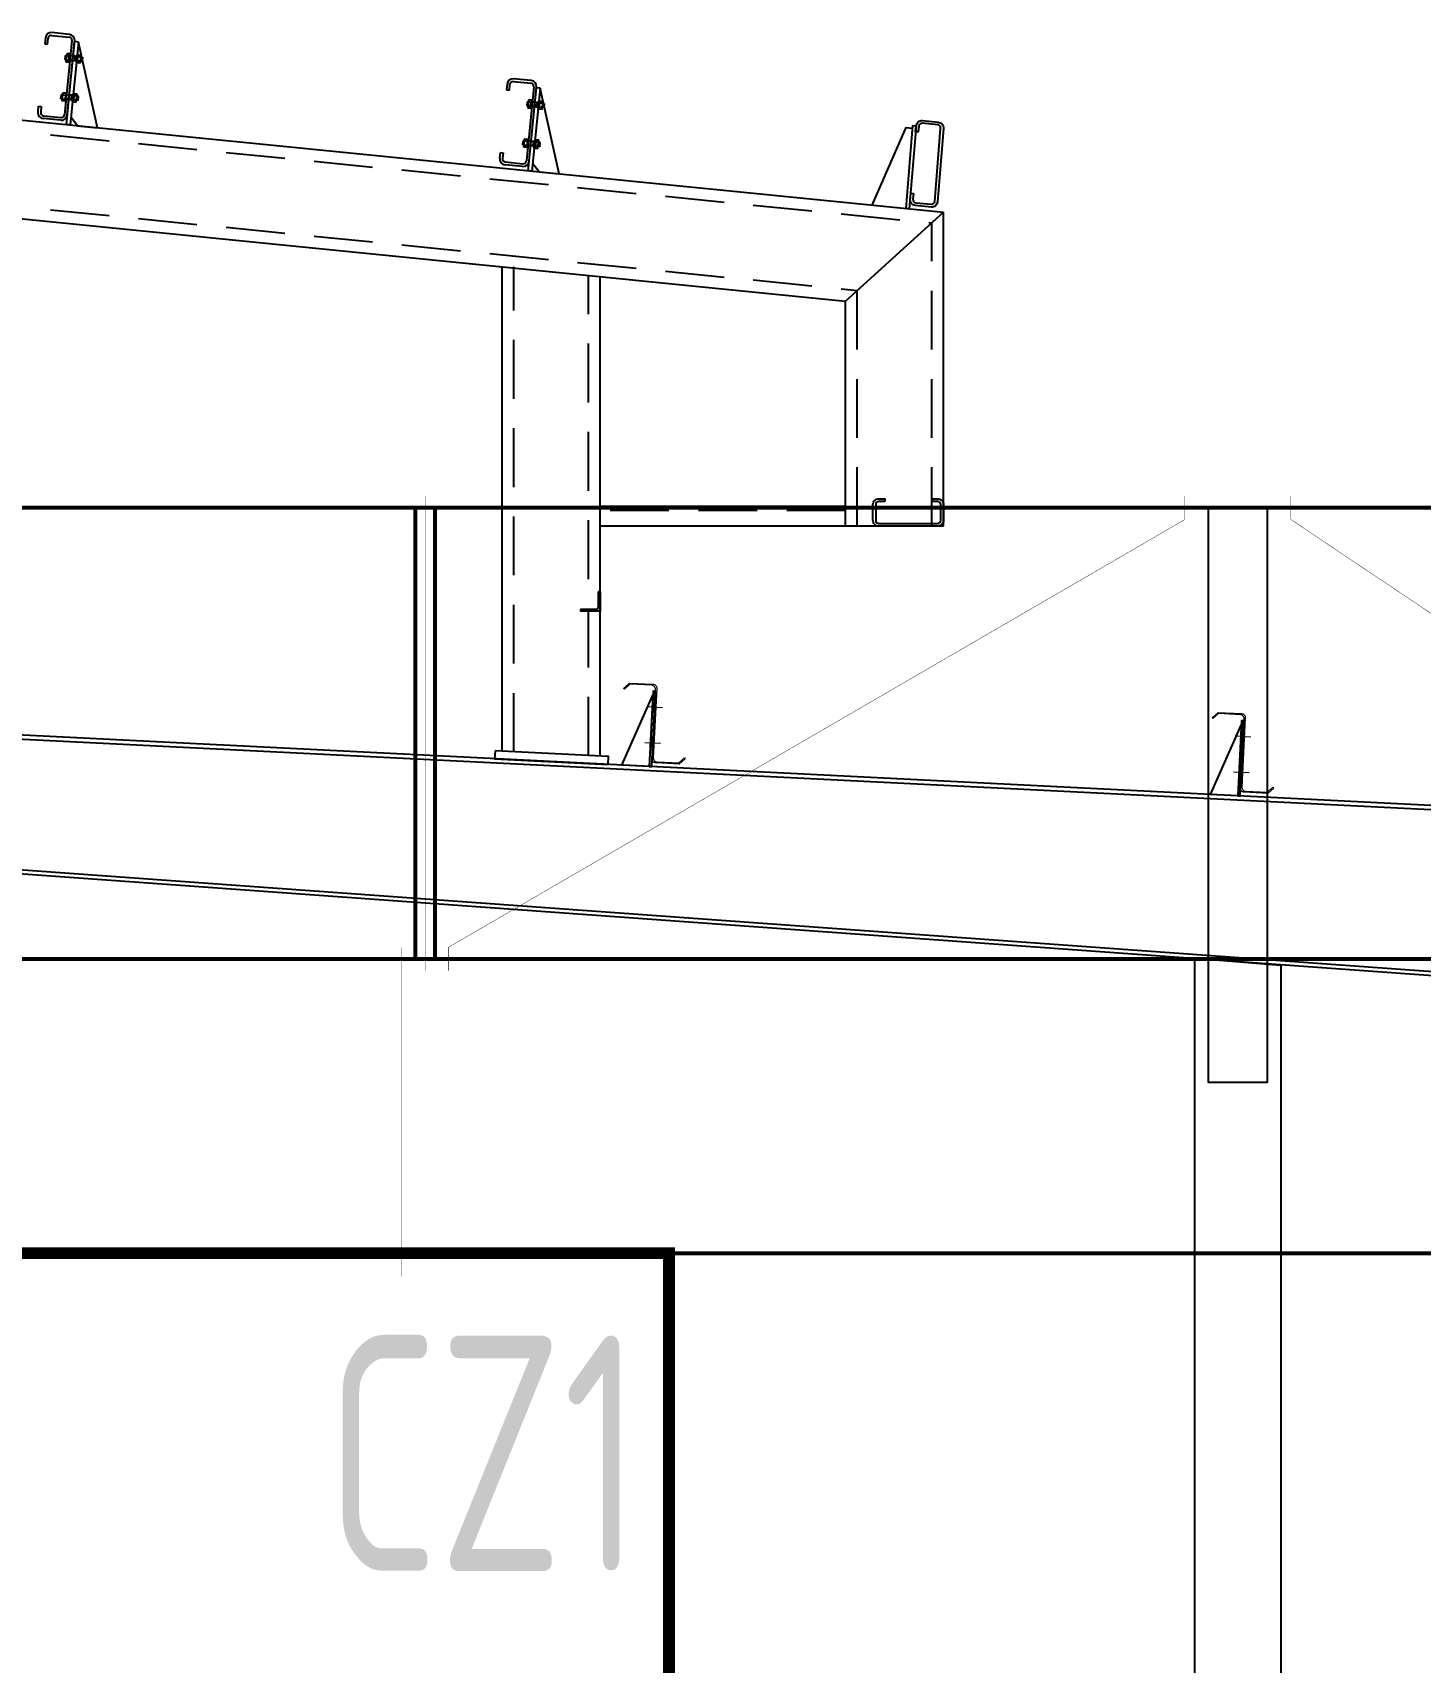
# Model space of a CAD drawing. Extents: x -33967 to 1773478, y -1022458 to -784650.
# Drawn here: x 1417447 to 1420984, y -988564 to -984411 of the extents above; entities that cross this region are included whole.
import ezdxf

# ---------------------------------------------------------------- set-up
doc = ezdxf.new("R2010")
doc.units = 0
doc.header["$LTSCALE"] = 1000
doc.header["$MEASUREMENT"] = 0
doc.linetypes.add('DASHED', pattern=[0.75, 0.5, -0.25])
for name, color, linetype in [('AXIS', 3, 'Continuous'), ('BOLT', 251, 'Continuous'), ('G L', 150, 'Continuous'), ('GZ', 50, 'Continuous'), ('LT', 27, 'Continuous'), ('Prof', 2, 'Continuous'), ('PZ', 202, 'Continuous'), ('SPACE', 7, 'Continuous'), ('TEXT', 7, 'Continuous'), ('型钢', 6, 'Continuous'), ('檩托板', 7, 'Continuous')]:
    doc.layers.add(name, color=color, linetype=linetype)
doc.layers.add('檩条', color=30, linetype='Continuous', lineweight=5)
doc.styles.add('TSSD_Label', font='tssdeng.shx', dxfattribs={"width": 0.7, "bigfont": 'hztxt.shx'})

# ---------------------------------------------------------------- blocks, each defined once
blk = doc.blocks.new('LT')
at = {"layer": '檩托板', "elevation": 0.3}
for points in [[(1356481.7, 98209.6), (1356487.7, 98210), (1356497.9, 98018.2), (1356491.9, 98017.9)], [(1356488.2, 98200), (1356497.9, 98018.2), (1356567.8, 98021.9)]]:
    blk.add_lwpolyline(points, close=True, dxfattribs=at)
at = {"layer": '檩条', "color": 1, "linetype": 'Continuous'}
for p, q in [((1356503.9, 98171, -1.7), (1356464.1, 98168.9, -1.7)), ((1356508.8, 98079.6, -1.7), (1356468.9, 98077.5, -1.7))]:
    blk.add_line(p, q, dxfattribs=at)
at = {"layer": '檩条', "elevation": -1.7}
blk.add_lwpolyline([(1356481.4, 98214.6, -0.414214), (1356490.9, 98225.1), (1356546.6, 98228.1), (1356560.7, 98215.4), (1356562.7, 98217.6), (1356547.7, 98231.2), (1356487.7, 98228, 0.414214), (1356478.3, 98217.5), (1356487.7, 98040.7, -0.414214), (1356478.2, 98030.2), (1356422.6, 98027.2), (1356408.4, 98040), (1356406.4, 98037.7), (1356421.5, 98024.2), (1356481.4, 98027.4, 0.414214), (1356490.9, 98037.9), (1356481.4, 98214.6)], format="xyb", dxfattribs=at)
at = {"layer": '檩条', "color": 1, "linetype": 'Continuous'}
for points in [[(1356481.5, 98157.6, -1.7), (1356480.2, 98182, -1.7), (1356490.5, 98158, -1.7), (1356489.2, 98182.5, -1.7)], [(1356485, 98090.6, -1.7), (1356486.3, 98066.2, -1.7), (1356494, 98091.1, -1.7), (1356495.3, 98066.7, -1.7)]]:
    blk.add_solid(points, dxfattribs=at)

msp = doc.modelspace()

# ---------------------------------------------------------------- linework, layer by layer
at = {"const_width": 30}
msp.add_lwpolyline([(1419068.6, -987521.5), (1415468.6, -987521.5), (1415468.6, -988721.5), (1419068.6, -988721.5)], close=True, dxfattribs=at)
at = {"layer": 'AXIS', "color": 6, "linetype": 'ByBlock', "const_width": 10}
msp.add_lwpolyline([(1418422.1, -985621.5), (1418472.1, -985621.5), (1418472.1, -986771.5), (1418422.1, -986771.5)], close=True, dxfattribs=at)
at = {"layer": 'AXIS', "color": 3, "linetype": 'ByBlock', "const_width": 1}
for points in [[(1418447.1, -985591.5), (1418447.1, -985651.5), (1418447.1, -986741.5), (1418447.1, -986801.5)], [(1420383.6, -985591.5), (1420383.6, -985651.5), (1418507.1, -986741.5), (1418507.1, -986801.5)], [(1420653.6, -985591.5), (1420653.6, -985651.5), (1422280.2, -986741.5), (1422280.2, -986801.5)], [(1418387.1, -987581.5), (1418387.1, -987521.5), (1418387.1, -986801.5), (1418387.1, -986741.5)]]:
    msp.add_lwpolyline(points, dxfattribs=at)
at = {"layer": 'BOLT'}
for p, q in [((1417530.1, -984469.1), (1417529.1, -984479.5)), ((1417529.1, -984479.5), (1417539.6, -984480.5)), ((1417530.1, -984469.1), (1417540.6, -984470.2)), ((1417530.1, -984469.1), (1417530.1, -984469.1)), ((1417533.7, -984464.3), (1417531.7, -984485)), ((1417531.7, -984485), (1417539, -984485.7)), ((1417541.1, -984465), (1417533.7, -984464.3)), ((1417539, -984485.8), (1417541.1, -984464.9)), ((1417539, -984485.8), (1417541.5, -984486.1)), ((1417554.5, -984482.3), (1417539.5, -984480.8)), ((1417554.5, -984482.8), (1417539.5, -984481.3)), ((1417555.6, -984471.4), (1417540.6, -984469.9)), ((1417555.7, -984470.9), (1417540.7, -984469.4)), ((1417541.1, -984464.9), (1417543.6, -984465.2)), ((1417543.6, -984465.2), (1417541.5, -984486.1)), ((1417541.5, -984486.1), (1417541.6, -984485.8)), ((1417543.2, -984469.6), (1417543.1, -984469.9)), ((1417543.2, -984469.8), (1417543.2, -984469.6)), ((1417554.5, -984482.8), (1417555.7, -984470.9)), ((1417572.5, -984484.1), (1417554.5, -984482.3)), ((1417554.5, -984482.8), (1417554.5, -984482.5)), ((1417554.5, -984482.7), (1417554.5, -984482.8)), ((1417558.4, -984483.2), (1417554.5, -984482.8)), ((1417573.6, -984473.2), (1417555.6, -984471.4)), ((1417559.6, -984471.3), (1417555.7, -984470.9)), ((1417560.1, -984466.8), (1417558, -984487.7)), ((1417558, -984487.7), (1417558, -984487.4)), ((1417560.5, -984488), (1417558, -984487.7)), ((1417559.6, -984471.3), (1417559.6, -984471.6)), ((1417559.6, -984471.5), (1417559.6, -984471.3)), ((1417562.6, -984467.1), (1417560.1, -984466.8)), ((1417560.5, -984488), (1417562.6, -984467.1)), ((1417567.9, -984488.6), (1417560.5, -984487.8)), ((1417568.4, -984483.4), (1417561, -984482.7)), ((1417569.4, -984473.1), (1417562, -984472.3)), ((1417562.6, -984467.2), (1417569.9, -984467.9)), ((1417569.9, -984467.9), (1417567.9, -984488.6)), ((1417573.6, -984473.2), (1417572.5, -984484.1)), ((1417573.6, -984473.5), (1417573.6, -984473.2)), ((1417519.1, -984579), (1417520.2, -984568.6)), ((1417519.1, -984579), (1417519.1, -984579)), ((1417519.1, -984579), (1417529.6, -984580)), ((1417520.2, -984568.6), (1417530.6, -984569.7)), ((1417521.7, -984584.5), (1417523.8, -984563.8)), ((1417523.8, -984563.8), (1417531.2, -984564.5)), ((1417531.2, -984564.4), (1417529.1, -984585.3)), ((1417544.5, -984582.3), (1417529.5, -984580.8)), ((1417544.6, -984581.8), (1417529.6, -984580.3)), ((1417545.7, -984570.4), (1417530.7, -984568.9)), ((1417545.7, -984570.9), (1417530.7, -984569.4)), ((1417531.2, -984564.4), (1417533.7, -984564.7)), ((1417531.6, -984585.6), (1417533.7, -984564.7)), ((1417532, -984581.1), (1417532.1, -984580.8)), ((1417532, -984580.9), (1417532, -984581.1)), ((1417533.7, -984564.7), (1417533.6, -984564.9)), ((1417545.7, -984570.4), (1417544.5, -984582.3)), ((1417562.6, -984583.6), (1417544.6, -984581.8)), ((1417549.7, -984570.8), (1417545.7, -984570.4)), ((1417545.7, -984570.6), (1417545.7, -984570.4)), ((1417545.7, -984570.4), (1417545.7, -984570.7)), ((1417563.7, -984572.7), (1417545.7, -984570.9)), ((1417548, -984587.2), (1417550.1, -984566.3)), ((1417552.6, -984566.6), (1417550.1, -984566.3)), ((1417550.1, -984566.3), (1417550.1, -984566.6)), ((1417552.6, -984566.6), (1417550.5, -984587.5)), ((1417559.5, -984572.6), (1417552.1, -984571.8)), ((1417560, -984567.4), (1417552.6, -984566.7)), ((1417557.9, -984588.1), (1417560, -984567.4)), ((1417562.6, -984583.6), (1417563.7, -984572.7)), ((1418710.7, -984582), (1418708.6, -984602.7)), ((1418718, -984582.7), (1418710.7, -984582)), ((1417529.1, -984585.2), (1417521.7, -984584.5)), ((1417529.1, -984585.3), (1417531.6, -984585.6)), ((1417548.5, -984582.7), (1417544.5, -984582.3)), ((1417550.5, -984587.5), (1417548, -984587.2)), ((1417548.5, -984582.7), (1417548.5, -984582.4)), ((1417548.5, -984582.6), (1417548.5, -984582.7)), ((1417550.5, -984587.3), (1417557.9, -984588.1)), ((1417558.4, -984582.9), (1417551.1, -984582.2)), ((1417562.6, -984583.4), (1417562.6, -984583.6)), ((1418707, -984586.8), (1418706, -984597.2)), ((1418706, -984597.2), (1418716.5, -984598.2)), ((1418707, -984586.8), (1418717.5, -984587.9)), ((1418707, -984586.8), (1418707, -984586.8)), ((1418708.6, -984602.7), (1418716, -984603.4)), ((1418716, -984603.5), (1418718, -984582.6)), ((1418716, -984603.5), (1418718.4, -984603.7)), ((1418731.4, -984600.5), (1418716.4, -984599)), ((1418731.4, -984600), (1418716.5, -984598.5)), ((1418732.5, -984589.1), (1418717.5, -984587.6)), ((1418732.6, -984588.6), (1418717.6, -984587.1)), ((1418718, -984582.6), (1418720.5, -984582.9)), ((1418720.5, -984582.9), (1418718.4, -984603.7)), ((1418718.4, -984603.7), (1418718.5, -984603.5)), ((1418720.1, -984587.5), (1418720.1, -984587.3)), ((1418720.1, -984587.3), (1418720.1, -984587.6)), ((1418731.4, -984600.5), (1418732.6, -984588.6)), ((1418749.5, -984601.8), (1418731.4, -984600)), ((1418731.4, -984600.5), (1418731.4, -984600.2)), ((1418731.4, -984600.4), (1418731.4, -984600.5)), ((1418735.4, -984600.9), (1418731.4, -984600.5)), ((1418750.5, -984590.9), (1418732.5, -984589.1)), ((1418736.5, -984589), (1418732.6, -984588.6)), ((1418737, -984584.5), (1418734.9, -984605.4)), ((1418734.9, -984605.4), (1418734.9, -984605.1)), ((1418737.4, -984605.6), (1418734.9, -984605.4)), ((1418736.5, -984589), (1418736.5, -984589.3)), ((1418736.5, -984589.1), (1418736.5, -984589)), ((1418739.5, -984584.7), (1418737, -984584.5)), ((1418737.4, -984605.6), (1418739.5, -984584.7)), ((1418744.8, -984606.3), (1418737.4, -984605.5)), ((1418745.3, -984601.1), (1418737.9, -984600.4)), ((1418746.3, -984590.8), (1418739, -984590)), ((1418739.5, -984584.9), (1418746.9, -984585.6)), ((1418746.9, -984585.6), (1418744.8, -984606.3)), ((1418750.5, -984590.9), (1418749.5, -984601.8)), ((1418750.5, -984591.2), (1418750.5, -984590.9)), ((1418696, -984696.7), (1418697.1, -984686.3)), ((1418696, -984696.7), (1418696, -984696.7)), ((1418696, -984696.7), (1418706.5, -984697.7)), ((1418697.1, -984686.3), (1418707.6, -984687.4)), ((1418698.6, -984702.2), (1418700.7, -984681.5)), ((1418706, -984702.9), (1418698.6, -984702.2)), ((1418700.7, -984681.5), (1418708.1, -984682.2)), ((1418708.1, -984682.1), (1418706, -984703)), ((1418706, -984703), (1418708.5, -984703.3)), ((1418721.5, -984699.5), (1418706.5, -984698)), ((1418721.4, -984700), (1418706.5, -984698.5)), ((1418722.6, -984688.1), (1418707.6, -984686.6)), ((1418722.6, -984688.6), (1418707.6, -984687.1)), ((1418708.1, -984682.1), (1418710.6, -984682.4)), ((1418708.5, -984703.3), (1418710.6, -984682.4)), ((1418708.9, -984698.8), (1418709, -984698.5)), ((1418709, -984698.6), (1418708.9, -984698.8)), ((1418710.6, -984682.4), (1418710.6, -984682.6)), ((1418722.6, -984688.1), (1418721.4, -984700)), ((1418725.4, -984700.4), (1418721.4, -984700)), ((1418739.5, -984701.3), (1418721.5, -984699.5)), ((1418726.6, -984688.5), (1418722.6, -984688.1)), ((1418722.6, -984688.3), (1418722.6, -984688.1)), ((1418722.6, -984688.1), (1418722.6, -984688.4)), ((1418740.6, -984690.4), (1418722.6, -984688.6)), ((1418725, -984704.9), (1418727, -984684)), ((1418727.4, -984705.1), (1418725, -984704.9)), ((1418725.4, -984700.4), (1418725.4, -984700.1)), ((1418725.4, -984700.3), (1418725.4, -984700.4)), ((1418729.5, -984684.3), (1418727, -984684)), ((1418727, -984684), (1418727, -984684.3)), ((1418729.5, -984684.3), (1418727.4, -984705.1)), ((1418727.5, -984705), (1418734.8, -984705.8)), ((1418735.4, -984700.6), (1418728, -984699.9)), ((1418736.4, -984690.3), (1418729, -984689.5)), ((1418736.9, -984685.1), (1418729.5, -984684.4)), ((1418734.8, -984705.8), (1418736.9, -984685.1)), ((1418739.5, -984701.3), (1418740.6, -984690.4)), ((1418739.5, -984701), (1418739.5, -984701.3))]:
    msp.add_line(p, q, dxfattribs=at)
for centre, start, end in [((1417537.6, -984481.1), 169.4615, 226.774), ((1417538.8, -984469.2), 121.8048, 179.1173), ((1417562.8, -984483.6), 301.8048, 359.1173), ((1417564, -984471.8), 349.4615, 46.774), ((1417527.7, -984580.6), 169.4615, 226.774), ((1417528.9, -984568.7), 121.8048, 179.1173), ((1417554, -984571.3), 349.4615, 46.774), ((1417552.8, -984583.1), 301.8048, 359.1173), ((1418714.6, -984598.8), 169.4615, 226.774), ((1418715.7, -984586.9), 121.8048, 179.1173), ((1418739.7, -984601.3), 301.8048, 359.1173), ((1418740.9, -984589.4), 349.4615, 46.774), ((1418704.6, -984698.3), 169.4615, 226.774), ((1418705.8, -984686.4), 121.8048, 179.1173), ((1418729.7, -984700.8), 301.8048, 359.1173), ((1418730.9, -984688.9), 349.4615, 46.774)]:
    msp.add_arc(centre, 5.58, start, end, dxfattribs=at)
at = {"layer": 'G L', "color": 8}
for points in [[(1426518.6, -986656), (1417268.6, -986193.5)], [(1417268.6, -986203.5), (1426518.6, -986666), (1435518.6, -986216)], [(1426093.6, -987170.3), (1417268.6, -986534)], [(1426093.6, -987180.4), (1417268.6, -986544)]]:
    msp.add_lwpolyline(points, dxfattribs=at)
at = {"layer": 'GZ', "color": 8}
for points in [[(1420443.6, -985621.5), (1420593.6, -985621.5), (1420593.6, -987086.1), (1420443.6, -987086.1)], [(1420408.6, -995621.5), (1420408.6, -986769.3), (1420628.1, -986787.3), (1420628.6, -995621.5)]]:
    msp.add_lwpolyline(points, close=True, dxfattribs=at)
at = {"layer": 'LT', "linetype": 'ByBlock', "const_width": 10}
for points in [[(1408058.3, -985621.5), (1462978.3, -985621.5)], [(1408058.6, -986771.5), (1462978.3, -986771.5)], [(1408058.6, -987521.5), (1462978.3, -987521.5)]]:
    msp.add_lwpolyline(points, dxfattribs=at)
at = {"layer": 'Prof'}
for p, q in [((1417540.6, -984415.1), (1417495.8, -984410.6)), ((1417479.4, -984424.1), (1417477.9, -984439)), ((1417477.9, -984439), (1417484.9, -984439.7)), ((1417484.9, -984439.7), (1417486.4, -984424.8)), ((1417495.1, -984417.6), (1417539.9, -984422.1)), ((1417547, -984430.8), (1417528.1, -984619.9)), ((1417535.1, -984620.6), (1417554, -984431.5)), ((1418672, -984535.3), (1418716.8, -984539.8)), ((1418717.5, -984532.8), (1418672.7, -984528.3)), ((1418656.3, -984541.8), (1418654.8, -984556.7)), ((1418654.8, -984556.7), (1418661.8, -984557.4)), ((1418661.8, -984557.4), (1418663.3, -984542.5)), ((1418724, -984548.5), (1418705.1, -984737.6)), ((1418712, -984738.3), (1418730.9, -984549.2)), ((1417460.5, -984613.1), (1417462, -984598.2)), ((1417462, -984598.2), (1417468.9, -984598.9)), ((1417468.9, -984598.9), (1417467.4, -984613.8)), ((1417474.6, -984622.6), (1417519.4, -984627.1)), ((1417518.7, -984634), (1417473.9, -984629.5)), ((1418637.4, -984730.8), (1418638.9, -984715.9)), ((1418638.9, -984715.9), (1418645.9, -984716.6)), ((1418645.9, -984716.6), (1418644.4, -984731.5)), ((1418695.6, -984751.7), (1418650.8, -984747.2)), ((1418651.5, -984740.3), (1418696.3, -984744.7))]:
    msp.add_line(p, q, dxfattribs=at)
for points in [[(1419691.8, -984820.5), (1419690.3, -984835.5, 0.414214), (1419697.5, -984844.2), (1419737.3, -984848.2, 0.414214), (1419746, -984841), (1419761, -984654.6, 0.414214), (1419753.8, -984645.8), (1419714, -984641.8, 0.414214), (1419705.2, -984649), (1419703.8, -984663.9), (1419696.8, -984663.2), (1419698.3, -984648.3, -0.414214), (1419714.7, -984634.9), (1419754.5, -984638.8, -0.414214), (1419767.9, -984655.3), (1419753, -984841.7, -0.414214), (1419736.6, -984855.2), (1419696.8, -984851.2, -0.414214), (1419683.4, -984834.8), (1419684.8, -984819.9)], [(1419618.6, -985605.5), (1419603.6, -985605.5, 0.414214), (1419595.6, -985613.5), (1419595.6, -985653.5, 0.414214), (1419603.6, -985661.5), (1419753.6, -985661.5, 0.414214), (1419761.6, -985653.5), (1419761.6, -985613.5, 0.414214), (1419753.6, -985605.5), (1419738.6, -985605.5), (1419738.6, -985598.5), (1419753.6, -985598.5, -0.414214), (1419768.6, -985613.5), (1419768.6, -985653.5, -0.414214), (1419753.6, -985668.5), (1419603.6, -985668.5, -0.414214), (1419588.6, -985653.5), (1419588.6, -985613.5, -0.414214), (1419603.6, -985598.5), (1419618.6, -985598.5)]]:
    msp.add_lwpolyline(points, format="xyb", close=True, dxfattribs=at)
for centre, radius, start, end in [((1417494.3, -984425.6), 15, 84.2894, 174.2894), ((1417539.1, -984430), 15, 354.2894, 84.2894), ((1417494.3, -984425.6), 8, 84.2894, 174.2894), ((1417539.1, -984430), 8, 354.2894, 84.2894), ((1418671.2, -984543.3), 15, 84.2894, 174.2894), ((1418671.2, -984543.3), 8, 84.2894, 174.2894), ((1418716, -984547.7), 8, 354.2894, 84.2894), ((1418716, -984547.7), 15, 354.2894, 84.2894), ((1417475.4, -984614.6), 15, 174.2894, 264.2894), ((1417475.4, -984614.6), 8, 174.2894, 264.2894), ((1417520.2, -984619.1), 15, 264.2894, 354.2894), ((1417520.2, -984619.1), 8, 264.2894, 354.2894), ((1418652.3, -984732.3), 15, 174.2894, 264.2894), ((1418652.3, -984732.3), 8, 174.2894, 264.2894), ((1418697.1, -984736.8), 15, 264.2894, 354.2894), ((1418697.1, -984736.8), 8, 264.2894, 354.2894)]:
    msp.add_arc(centre, radius, start, end, dxfattribs=at)
at = {"layer": 'PZ'}
for p, q in [((1417532.7, -984644.9), (1417553.8, -984433.6)), ((1417563.3, -984434.6), (1417542.2, -984645.9)), ((1417563.3, -984434.6), (1417553.8, -984433.6)), ((1417611.8, -984652.9), (1417563.3, -984434.6)), ((1418709.6, -984762.6), (1418730.7, -984551.3)), ((1418740.2, -984552.3), (1418719.1, -984763.6)), ((1418740.2, -984552.3), (1418730.7, -984551.3)), ((1418788.7, -984770.6), (1418740.2, -984552.3)), ((1417542.2, -984645.9), (1417532.7, -984644.9)), ((1417561.3, -984647.8), (1417544.1, -984626.1)), ((1417561.3, -984647.8), (1417611.8, -984652.9)), ((1419672.6, -984652.5), (1419585.7, -984850.2)), ((1419672.6, -984652.5), (1419689.7, -984654.3)), ((1418738.2, -984765.5), (1418721.1, -984743.8)), ((1418719.1, -984763.6), (1418709.6, -984762.6)), ((1418738.2, -984765.5), (1418788.7, -984770.6))]:
    msp.add_line(p, q, dxfattribs=at)
for points in [[(1419698.3, -984648.3), (1419680.9, -984859.8), (1419672.9, -984859), (1419690.4, -984647.5)], [(1418625.4, -986241.4), (1418623.8, -986261.3), (1418913.3, -986275.8), (1418914.9, -986255.8)]]:
    msp.add_lwpolyline(points, close=True, dxfattribs=at)
at = {"layer": '型钢', "color": 8}
for p, q in [((1417268.6, -984618.5), (1419768.6, -984868.5)), ((1417268.6, -984869.8), (1419518.6, -985094.8)), ((1419518.6, -985094.8), (1419768.6, -984868.5)), ((1419768.6, -985668.5), (1419768.6, -984868.5)), ((1418643.6, -986242.3), (1418643.6, -985007.3)), ((1418893.6, -986254.8), (1418893.6, -985032.3)), ((1419518.6, -985668.5), (1419518.6, -985094.8)), ((1419518.6, -985618.5), (1418893.6, -985618.5)), ((1419518.6, -985668.5), (1418893.6, -985668.5)), ((1419768.6, -985668.5), (1419518.6, -985668.5))]:
    msp.add_line(p, q, dxfattribs=at)
at = {"layer": '型钢', "color": 8, "linetype": 'DASHED', "ltscale": 0.3}
for p, q in [((1417268.6, -984648.7), (1419738.6, -984895.7)), ((1417268.6, -984839.6), (1419548.6, -985067.6)), ((1419738.6, -985668.5), (1419738.6, -984895.7)), ((1418673.6, -986243.8), (1418673.6, -985007.3)), ((1418863.6, -986253.3), (1418863.6, -985032.3)), ((1419548.6, -985668.5), (1419548.6, -985067.6)), ((1419518.6, -985628.5), (1418893.6, -985628.5))]:
    msp.add_line(p, q, dxfattribs=at)
at = {"layer": '型钢', "color": 8}
msp.add_lwpolyline([(1418893.6, -985885), (1418843.6, -985885), (1418843.6, -985881.7, -0.414214), (1418845.2, -985880), (1418883.1, -985880, 0.414214), (1418888.6, -985874.5), (1418888.6, -985836.7, -0.414214), (1418890.2, -985835), (1418893.6, -985835)], format="xyb", close=True, dxfattribs=at)

# ---------------------------------------------------------------- block references
at = {"layer": 'SPACE', "color": 8, "xscale": -1, "rotation": 0.1868720425198944}
for p in [(2775828.9, -1079874.5, -0.3), (2777328.9, -1079949.5, -0.3)]:
    msp.add_blockref('LT', p, dxfattribs=at)

# ---------------------------------------------------------------- texts
at = {"layer": 'TEXT', "style": 'TSSD_Label', "width": 0.7}
msp.add_text('CZ1', height=600, dxfattribs=at).set_placement((1418194.2, -988331.5))

doc.saveas('drawing.dxf')
